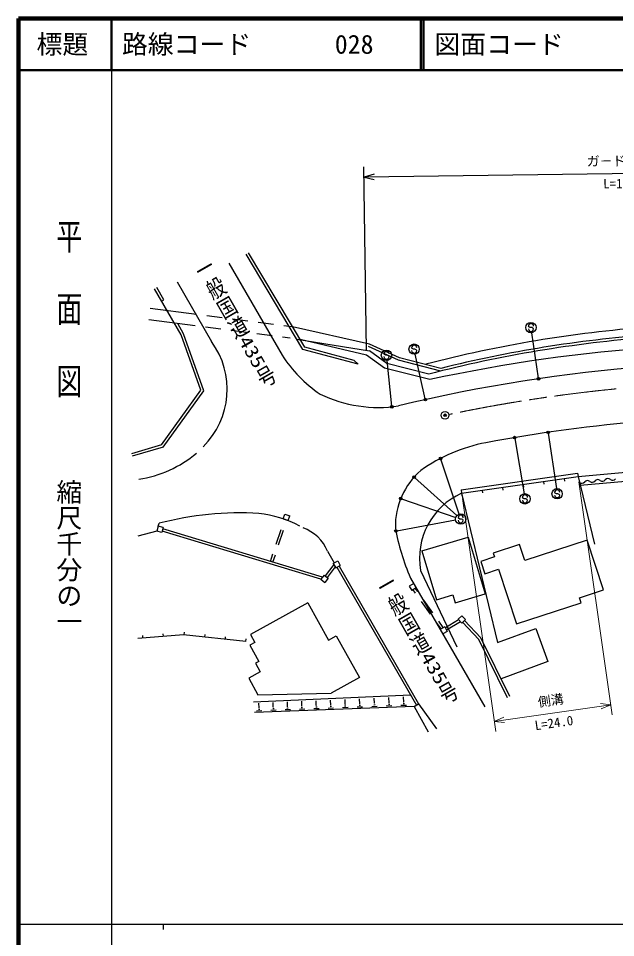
# Model space of a CAD drawing. Units: millimetres, scale not verified. Extents: x 40000 to 680000, y 20000 to 380000.
# Drawn here: x 40000 to 155402, y 202409 to 380000 of the extents above; entities that cross this region are included whole.
import ezdxf
from ezdxf.enums import TextEntityAlignment as Align

# ---------------------------------------------------------------- set-up
doc = ezdxf.new("R2010")
doc.units = ezdxf.units.MM
doc.header["$LTSCALE"] = 1000
doc.header["$PDMODE"] = 32
doc.header["$PDSIZE"] = 500
doc.linetypes.add('CHAIN', pattern=[18.5, 12, -1.5, 3.5, -1.5])
for name, color, linetype, lineweight in [('M-BGD', 7, 'Continuous', 25), ('M-BMK', 2, 'CHAIN', 13), ('M-BMK-SRVR', 3, 'Continuous', 25), ('M-STR-HTXT', 7, 'Continuous', 13), ('M-STR-STRC', 7, 'Continuous', 25), ('M-TTL', 2, 'Continuous', 140), ('M-TTL-BAND', 7, 'Continuous', 25), ('M-TTL-LINE', 7, 'Continuous', 50)]:
    doc.layers.add(name, color=color, linetype=linetype, lineweight=lineweight)
doc.layers.add('M-TTL-TXT', color=7, linetype='Continuous')
doc.styles.add('@ＭＳ ゴシック', font='')
doc.styles.add('ＭＳ ゴシック', font='')
doc.styles.get('@ＭＳ ゴシック').set_extended_font_data('@MS Gothic')
doc.styles.get('ＭＳ ゴシック').set_extended_font_data('MS Gothic')

msp = doc.modelspace()

# ---------------------------------------------------------------- linework, layer by layer
at = {"layer": 'M-BGD'}
for p, q in [((94993, 316039), (84022, 334464)), ((95319, 316470), (84451, 334720)), ((80696, 332730), (90951, 314949)), ((70662, 329114), (77324, 317561)), ((71471, 318868), (66291, 327780)), ((68108, 325648), (66723, 328031)), ((67676, 325397), (68108, 325648)), ((74427, 322781), (65484, 323926)), ((74148, 320599), (65205, 321744)), ((79387, 322146), (76411, 322527)), ((84346, 321511), (81370, 321892)), ((71927, 319079), (70793, 321029)), ((79107, 319964), (76131, 320345)), ((84067, 319329), (81091, 319710)), ((89306, 320876), (86330, 321257)), ((92777, 320431), (91289, 320622)), ((107864, 317042), (92981, 320395)), ((75270, 308143), (71471, 318868)), ((75829, 308064), (71927, 319079)), ((89026, 318693), (86050, 319075)), ((92498, 318249), (91010, 318439)), ((93804, 318036), (107856, 315742)), ((107268, 314933), (94449, 317930)), ((104892, 313916), (95319, 316470)), ((113449, 313970), (107658, 316586)), ((113615, 314443), (107864, 317042)), ((105667, 313191), (94993, 316039)), ((110766, 312393), (107268, 314933)), ((111197, 313316), (107856, 315742)), ((121642, 312386), (113615, 314443)), ((105667, 313191), (104892, 313916)), ((119323, 311282), (111197, 313316)), ((121640, 311870), (113449, 313970)), ((119493, 310209), (110766, 312393)), ((67685, 297581), (75270, 308143)), ((67991, 297150), (75829, 308064)), ((67685, 297581), (61872, 295880)), ((67991, 297150), (62013, 295400)), ((148166, 291468), (189716, 295251)), ((148563, 289824), (189784, 293577)), ((125546, 288936), (148067, 292161)), ((125645, 288243), (148166, 291468)), ((148067, 292161), (148166, 291468)), ((148166, 291468), (151323, 278404)), ((137524, 289944), (137595, 289449)), ((141484, 290511), (141554, 290016)), ((145443, 291078), (145514, 290583)), ((125546, 288936), (125645, 288243)), ((125645, 288243), (125716, 287748)), ((125645, 288243), (132609, 259423)), ((129605, 288810), (129676, 288315)), ((133564, 289377), (133635, 288882)), ((91179, 283285), (91496, 284234)), ((91496, 284234), (92444, 283917)), ((67020, 281921), (67189, 282448)), ((91179, 283285), (92127, 282969)), ((91402, 283165), (91416, 283206)), ((91877, 283007), (91890, 283048)), ((92127, 282969), (92444, 283917)), ((66730, 280964), (63088, 279966)), ((67020, 281921), (66730, 280964)), ((67688, 280674), (66730, 280964)), ((67977, 281632), (67020, 281921)), ((67977, 281632), (67688, 280674)), ((98446, 271637), (67760, 280914)), ((98771, 272061), (67905, 281392)), ((89819, 278423), (90769, 281268)), ((90293, 278264), (91243, 281110)), ((117983, 277137), (126937, 279778)), ((126937, 279778), (130172, 268808)), ((149920, 279208), (137872, 275259)), ((153072, 269592), (149920, 279208)), ((99740, 277089), (101050, 274818)), ((117983, 277137), (120775, 267670)), ((136857, 278354), (131740, 276677)), ((137872, 275259), (136857, 278354)), ((88710, 275103), (89185, 276526)), ((89185, 274944), (89660, 276367)), ((131975, 275959), (129331, 275092)), ((131740, 276677), (131975, 275959)), ((100948, 274495), (99252, 272279)), ((101218, 274025), (99649, 271976)), ((100833, 274693), (101699, 275193)), ((100833, 274693), (101333, 273827)), ((101333, 273827), (102199, 274326)), ((101549, 273952), (116909, 247316)), ((101699, 275193), (102199, 274326)), ((101982, 274201), (117342, 247566)), ((129331, 275092), (130110, 272715)), ((130110, 272715), (132755, 273582)), ((132755, 273582), (136222, 263003)), ((99054, 272431), (98446, 271637)), ((99054, 272431), (99848, 271824)), ((99848, 271824), (99240, 271030)), ((115786, 271882), (130125, 247018)), ((117715, 273318), (124722, 258601)), ((98446, 271637), (99240, 271030)), ((116393, 270830), (115527, 270330)), ((115527, 270330), (116026, 269464)), ((116892, 269963), (116026, 269464)), ((116749, 268961), (116284, 269612)), ((117156, 269252), (116691, 269903)), ((120775, 267670), (123976, 268614)), ((123976, 268614), (124419, 267112)), ((124419, 267112), (130172, 268808)), ((148440, 268074), (153072, 269592)), ((95906, 267104), (84852, 260969)), ((95906, 267104), (99914, 259882)), ((119656, 264893), (117912, 267334)), ((120062, 265183), (118319, 267624)), ((136222, 263003), (148756, 267111)), ((148756, 267111), (148440, 268074)), ((121690, 262045), (120818, 263265)), ((122097, 262335), (121225, 263556)), ((125072, 263808), (122502, 262238)), ((125421, 263435), (122751, 261805)), ((124976, 263910), (125705, 264594)), ((125660, 263181), (124976, 263910)), ((125660, 263181), (126389, 263865)), ((126389, 263865), (125705, 264594)), ((128967, 260020), (125842, 263352)), ((129383, 260308), (126207, 263694)), ((68048, 260594), (68007, 261092)), ((72034, 260891), (72087, 261389)), ((122383, 262444), (121517, 261945)), ((122882, 261578), (122016, 261078)), ((122383, 262444), (122882, 261578)), ((132609, 259423), (139965, 262142)), ((139965, 262142), (142318, 255777)), ((71896, 260906), (63053, 260188)), ((64061, 260270), (64020, 260768)), ((83968, 259633), (71896, 260906)), ((76012, 260472), (76065, 260969)), ((79990, 260053), (80043, 260550)), ((83968, 259633), (84021, 260131)), ((85703, 259435), (84725, 258892)), ((84852, 260969), (85703, 259435)), ((99914, 259882), (101428, 260722)), ((101428, 260722), (105908, 252649)), ((134526, 248747), (128967, 260020)), ((134975, 248968), (129383, 260308)), ((84725, 258892), (86458, 255768)), ((86458, 255768), (85812, 255409)), ((142318, 255777), (133267, 252431)), ((85812, 255409), (86735, 253744)), ((86735, 253744), (84502, 252505)), ((84502, 252505), (86264, 249328)), ((105908, 252649), (100426, 249607)), ((115799, 249242), (85454, 247901)), ((86264, 249328), (100426, 249607)), ((108786, 247676), (108748, 248680)), ((111614, 247788), (111576, 248805)), ((114452, 247899), (114413, 248930)), ((116476, 247066), (85649, 245915)), ((86504, 246798), (86471, 247696)), ((89256, 246907), (89222, 247817)), ((89288, 246908), (89225, 246905)), ((92018, 247015), (91983, 247939)), ((92050, 247017), (91986, 247014)), ((94789, 247125), (94754, 248062)), ((94821, 247126), (94756, 247123)), ((97710, 246927), (97451, 246918)), ((97569, 247234), (97533, 248184)), ((97601, 247235), (97536, 247233)), ((100501, 247035), (100239, 247025)), ((100359, 247344), (100323, 248308)), ((100391, 247345), (100326, 247343)), ((103302, 247142), (103038, 247132)), ((103158, 247454), (103122, 248431)), ((103191, 247456), (103125, 247453)), ((106524, 246945), (105457, 246905)), ((106112, 247250), (105846, 247240)), ((105967, 247565), (105930, 248556)), ((106000, 247566), (105934, 247564)), ((109348, 247050), (108271, 247010)), ((108932, 247358), (108663, 247348)), ((108819, 247677), (108752, 247675)), ((112181, 247156), (111095, 247116)), ((111762, 247467), (111490, 247457)), ((111648, 247789), (111580, 247786)), ((115024, 247262), (113928, 247221)), ((114601, 247576), (114327, 247565)), ((114486, 247901), (114417, 247898)), ((116476, 247066), (117342, 247566)), ((116476, 247066), (119158, 242170)), ((117342, 247566), (120780, 242736)), ((87027, 246216), (86027, 246179)), ((86641, 246503), (86391, 246493)), ((86536, 246799), (86473, 246797)), ((89784, 246319), (88774, 246282)), ((89394, 246608), (89141, 246599)), ((92550, 246423), (91531, 246385)), ((92157, 246714), (91902, 246705)), ((95326, 246526), (94297, 246488)), ((94929, 246821), (94672, 246811)), ((98111, 246631), (97073, 246592)), ((100906, 246735), (99858, 246696)), ((103710, 246840), (102653, 246800))]:
    msp.add_line(p, q, dxfattribs=at)
for radius in [150, 120, 90, 60, 30]:
    msp.add_circle((118647, 306337), radius, dxfattribs=at)
for centre, radius, start, end in [((180348, 75856), 245206, 94.3831, 104.55049), ((180348, 75856), 243206, 94.3831, 104.53181), ((180348, 75856), 243706, 94.38283, 103.93906), ((64759, 308343), 15584, 314.59111, 36.26331), ((184681, 9851), 307350, 85.58483, 102.24532), ((112798, 328913), 25929, 212.58611, 235.99925), ((184681, 9851), 303750, 85.08691, 103.56385), ((109522, 330448), 25620, 244.01878, 278.8028), ((184681, 9851), 293250, 94.53151, 100.68187), ((136531, 266114), 32504, 101.00614, 125.24646), ((60199, 312638), 21863, 278.03674, 310.53491), ((126962, 281934), 14123, 130.58721, 181.32104), ((148882, 290919), 725, 232.05668, 319.26232), ((149981, 289972), 725, 52.05668, 139.26232), ((150873, 291116), 725, 232.05668, 319.26232), ((151971, 290170), 725, 52.05668, 139.26232), ((152863, 291313), 725, 232.05668, 319.26232), ((153962, 290367), 725, 52.05668, 139.26232), ((154853, 291510), 725, 232.05668, 319.26232), ((131213, 275715), 13709, 113.96112, 190.07342), ((83000, 221396), 63066, 86.82806, 104.51935), ((83760, 261609), 22920, 62.43479, 83.16054), ((92174, 273844), 8232, 23.22193, 69.62547), ((152391, 288271), 40106, 189.56256, 204.11913)]:
    msp.add_arc(centre, radius, start, end, dxfattribs=at)
msp.add_point((118647, 306337), dxfattribs=at)
at = {"layer": 'M-BMK'}
msp.add_arc((184681, 9851), 300000, 84.97503, 101.82952, dxfattribs=at)
at = {"layer": 'M-BMK-SRVR'}
msp.add_circle((122447, 303325), 750, dxfattribs=at)
msp.add_point((122447, 303325), dxfattribs=at)
at = {"layer": 'M-STR-HTXT'}
for p, q in [((148308, 290478), (154758, 245427)), ((125787, 287253), (132237, 242203)), ((131954, 244183), (154474, 247407)), ((154474, 247407), (152489, 247646)), ((152635, 246621), (154474, 247407)), ((133793, 244969), (131954, 244183)), ((131954, 244183), (133939, 243944))]:
    msp.add_line(p, q, dxfattribs=at)
at = {"layer": 'M-STR-STRC'}
for p, q in [((107255, 315933), (106780, 351347)), ((207878, 350704), (106806, 349348)), ((108731, 349891), (106806, 349348)), ((106806, 349348), (108745, 348856)), ((138641, 320404), (138541, 320522)), ((138886, 320265), (138641, 320404)), ((139186, 320262), (138886, 320265)), ((139431, 320150), (139186, 320262)), ((139537, 320014), (139431, 320150)), ((140469, 310518), (139181, 319274)), ((116077, 316238), (115978, 316356)), ((116322, 316099), (116077, 316238)), ((110736, 315051), (110636, 315170)), ((110981, 314912), (110736, 315051)), ((111282, 314910), (110981, 314912)), ((111527, 314798), (111282, 314910)), ((111633, 314662), (111527, 314798)), ((116623, 316096), (116322, 316099)), ((116868, 315985), (116623, 316096)), ((118614, 306483), (116690, 315122)), ((116974, 315848), (116868, 315985)), ((112146, 305113), (111234, 313916)), ((135904, 298864), (137710, 288166)), ((142391, 299885), (143957, 289148)), ((125151, 284227), (121634, 294836)), ((116570, 291275), (124722, 283947)), ((143706, 288299), (143606, 288417)), ((143950, 288160), (143706, 288299)), ((144251, 288157), (143950, 288160)), ((144496, 288046), (144251, 288157)), ((144602, 287909), (144496, 288046)), ((114011, 287181), (124519, 283601)), ((137481, 287320), (137382, 287438)), ((137726, 287181), (137481, 287320)), ((138027, 287178), (137726, 287181)), ((138272, 287067), (138027, 287178)), ((138378, 286930), (138272, 287067)), ((113104, 280986), (124483, 283096)), ((125071, 283419), (124971, 283537)), ((125316, 283279), (125071, 283419)), ((125616, 283277), (125316, 283279)), ((125862, 283165), (125616, 283277)), ((125967, 283029), (125862, 283165))]:
    msp.add_line(p, q, dxfattribs=at)
for centre, radius in [((139036, 320263), 1000), ((116473, 316098), 1000), ((111131, 314911), 1000), ((140491, 310370), 150), ((140491, 310370), 120), ((140491, 310370), 90), ((140491, 310370), 60), ((140491, 310370), 30), ((112161, 304964), 150), ((112161, 304964), 120), ((112161, 304964), 90), ((112161, 304964), 60), ((112161, 304964), 30), ((142369, 300033), 150), ((142369, 300033), 120), ((135880, 299012), 150), ((135880, 299012), 120), ((135880, 299012), 90), ((135880, 299012), 60), ((135880, 299012), 30), ((142369, 300033), 90), ((142369, 300033), 60), ((142369, 300033), 30), ((121587, 294979), 150), ((121587, 294979), 120), ((121587, 294979), 90), ((121587, 294979), 60), ((121587, 294979), 30), ((116458, 291375), 150), ((116458, 291375), 120), ((116458, 291375), 90), ((116458, 291375), 60), ((116458, 291375), 30), ((137877, 287180), 1000), ((144101, 288159), 1000), ((113869, 287229), 150), ((113869, 287229), 120), ((113869, 287229), 90), ((113869, 287229), 60), ((113869, 287229), 30), ((125466, 283278), 1000), ((112957, 280959), 150), ((112957, 280959), 120), ((112957, 280959), 90), ((112957, 280959), 60), ((112957, 280959), 30)]:
    msp.add_circle(centre, radius, dxfattribs=at)
for centre, start, end in [((139037, 320018), 179.55488, 359.55488), ((139041, 320518), 359.55488, 179.55488), ((116478, 316352), 359.55488, 179.55488), ((111133, 314666), 179.55488, 359.55488), ((111136, 315166), 359.55488, 179.55488), ((116474, 315852), 179.55488, 359.55488), ((137882, 287434), 359.55488, 179.55488), ((144102, 287913), 179.55488, 359.55488), ((144106, 288413), 359.55488, 179.55488), ((137878, 286934), 179.55488, 359.55488), ((125467, 283033), 179.55488, 359.55488), ((125471, 283533), 359.55488, 179.55488)]:
    msp.add_arc(centre, 500, start, end, dxfattribs=at)
for p in [(140491, 310370), (112161, 304964), (142369, 300033), (135880, 299012), (121587, 294979), (116458, 291375), (113869, 287229), (112957, 280959)]:
    msp.add_point(p, dxfattribs=at)
at = {"layer": 'M-TTL'}
for p, q in [((40000, 380000), (40000, 20000)), ((680000, 380000), (40000, 380000))]:
    msp.add_line(p, q, dxfattribs=at)
at = {"layer": 'M-TTL-BAND'}
for p, q in [((58000, 370000), (58000, 20000)), ((40000, 205000), (579000, 205000)), ((68000, 205000), (68000, 204000))]:
    msp.add_line(p, q, dxfattribs=at)
at = {"layer": 'M-TTL-LINE'}
for p, q in [((58000, 380000), (58000, 370000)), ((117750, 380000), (117750, 370000)), ((118250, 380000), (118250, 370000)), ((40000, 370000), (680000, 370000))]:
    msp.add_line(p, q, dxfattribs=at)

# ---------------------------------------------------------------- texts
at = {"layer": 'M-BGD', "style": '@ＭＳ ゴシック', "width": 1.25}
for p in [(87173, 307912), (122342, 246820)]:
    msp.add_text('一般国道435号', height=2566, rotation=299.756, dxfattribs=at).set_placement(p, align=Align.BOTTOM_RIGHT)
at = {"layer": 'M-STR-HTXT', "style": 'ＭＳ ゴシック'}
msp.add_text('側溝', height=1833, rotation=8.148, dxfattribs=at).set_placement((143072, 246785), align=Align.BOTTOM_CENTER)
at = {"layer": 'M-STR-HTXT', "style": '@ＭＳ ゴシック'}
msp.add_text('L=24.0', height=1833, rotation=8.148, dxfattribs=at).set_placement((143356, 244805), align=Align.TOP_CENTER)
at = {"layer": 'M-STR-STRC', "style": 'ＭＳ ゴシック'}
msp.add_text('ガ－ドパイプ', height=1833, rotation=0.769, dxfattribs=at).set_placement((157329, 351026), align=Align.BOTTOM_CENTER)
at = {"layer": 'M-STR-STRC', "style": '@ＭＳ ゴシック'}
msp.add_text('L=103.0', height=1833, rotation=0.769, dxfattribs=at).set_placement((157356, 349026), align=Align.TOP_CENTER)
at = {"layer": 'M-TTL-BAND', "style": '@ＭＳ ゴシック', "width": 1.4}
msp.add_text('平  面  図', height=3666, rotation=270, dxfattribs=at).set_placement((49777, 306475), align=Align.MIDDLE_RIGHT)
at = {"layer": 'M-TTL-BAND', "style": '@ＭＳ ゴシック'}
msp.add_text('縮尺千分の一', height=3666, rotation=270, dxfattribs=at).set_placement((49777, 261030), align=Align.MIDDLE_RIGHT)
at = {"layer": 'M-TTL-TXT', "style": 'ＭＳ ゴシック'}
msp.add_text('標題', height=3666, dxfattribs=at).set_placement((48500, 375000), align=Align.MIDDLE_CENTER)
for s, p in [('路線コード', (60000, 375000)), ('028', (101142, 375000)), ('図面コード', (120380, 375000))]:
    msp.add_text(s, height=3666, dxfattribs=at).set_placement(p, align=Align.MIDDLE_LEFT)

doc.saveas('drawing.dxf')
